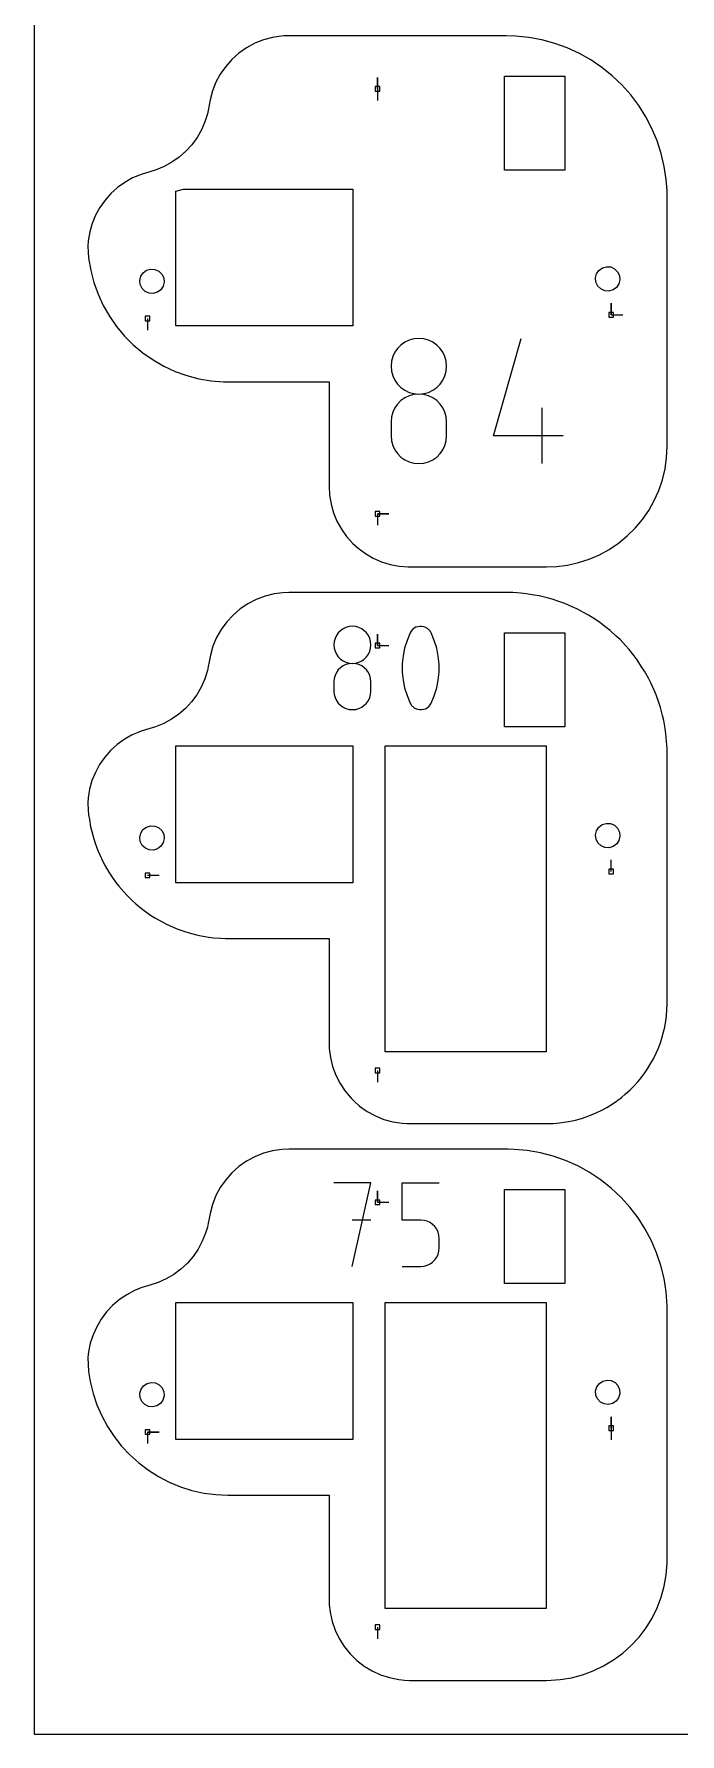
# Model space of a CAD drawing. Extents: x 0 to 400, y 0 to 400.
# Drawn here: x 0 to 80.2, y 0 to 211.2 of the extents above; entities that cross this region are included whole.
import ezdxf

# ---------------------------------------------------------------- set-up
doc = ezdxf.new("R2010")
doc.units = 0

msp = doc.modelspace()

# ---------------------------------------------------------------- linework, layer by layer
at = {"layer": 'annotation', "color": 1}
for p, q in [((42.661466, 204.417514), (42.661466, 205.846264)), ((42.661466, 204.417514), (42.661466, 205.846264)), ((42.661466, 205.846264), (42.661466, 204.417514)), ((42.661466, 204.417514), (42.661466, 202.988765)), ((71.694764, 176.350637), (71.694764, 177.779387)), ((71.694764, 176.350637), (71.694764, 177.779387)), ((71.694764, 177.779387), (71.694764, 176.350637)), ((14.104418, 175.874387), (14.104418, 174.445638)), ((71.694764, 176.350637), (73.123514, 176.350637)), ((47.1805, 173.34406), (46.596632, 173.183405)), ((47.800552, 173.399807), (47.1805, 173.34406)), ((48.420605, 173.34406), (47.800552, 173.399807)), ((47.800552, 173.399807), (47.800552, 173.399807)), ((49.004473, 173.183405), (48.420605, 173.34406)), ((57.085432, 161.32505), (60.53383, 173.418823)), ((44.56362, 171.152354), (44.403, 170.569753)), ((44.819324, 171.689333), (44.56362, 171.152354)), ((45.160293, 172.170808), (44.819324, 171.689333)), ((45.576711, 172.586899), (45.160293, 172.170808)), ((46.058763, 172.927725), (45.576711, 172.586899)), ((46.596632, 173.183405), (46.058763, 172.927725)), ((49.542341, 172.927725), (49.004473, 173.183405)), ((50.024393, 172.586899), (49.542341, 172.927725)), ((50.440812, 172.170808), (50.024393, 172.586899)), ((50.781781, 171.689333), (50.440812, 172.170808)), ((51.037484, 171.152354), (50.781781, 171.689333)), ((51.198105, 170.569753), (51.037484, 171.152354)), ((44.403, 170.569753), (44.347278, 169.951409)), ((44.347278, 169.951409), (44.347278, 169.951409)), ((44.347278, 169.951409), (44.403032, 169.330162)), ((44.403032, 169.330162), (44.563733, 168.745299)), ((51.037372, 168.745299), (51.198073, 169.330162)), ((51.198073, 169.330162), (51.253826, 169.951409)), ((51.253826, 169.951409), (51.198105, 170.569753)), ((51.253826, 169.951409), (51.253826, 169.951409)), ((44.563733, 168.745299), (44.81954, 168.206622)), ((44.81954, 168.206622), (45.160614, 167.723929)), ((45.160614, 167.723929), (45.577113, 167.307022)), ((45.577113, 167.307022), (46.059197, 166.965701)), ((46.059197, 166.965701), (46.597025, 166.709767)), ((49.00408, 166.709767), (49.541908, 166.965701)), ((49.541908, 166.965701), (50.023992, 167.307022)), ((50.023992, 167.307022), (50.440491, 167.723929)), ((50.440491, 167.723929), (50.781564, 168.206622)), ((50.781564, 168.206622), (51.037372, 168.745299)), ((44.819324, 164.780184), (44.56362, 164.241676)), ((45.160293, 165.262755), (44.819324, 164.780184)), ((45.576711, 165.67958), (45.160293, 165.262755)), ((46.058763, 166.020852), (45.576711, 165.67958)), ((46.596632, 166.276761), (46.058763, 166.020852)), ((47.1805, 166.437499), (46.596632, 166.276761)), ((46.597025, 166.709767), (47.180757, 166.549019)), ((47.800552, 166.493258), (47.1805, 166.437499)), ((47.180757, 166.549019), (47.800552, 166.493258)), ((47.800552, 166.493258), (48.420348, 166.549019)), ((48.420605, 166.437531), (47.800552, 166.493258)), ((47.800552, 166.493258), (47.800552, 166.493258)), ((47.800552, 166.493258), (47.800552, 166.493258)), ((48.420348, 166.549019), (49.00408, 166.709767)), ((49.004473, 166.276873), (48.420605, 166.437531)), ((49.542341, 166.021069), (49.004473, 166.276873)), ((50.024393, 165.679901), (49.542341, 166.021069)), ((50.440812, 165.263156), (50.024393, 165.679901)), ((50.781781, 164.780618), (50.440812, 165.263156)), ((51.037484, 164.24207), (50.781781, 164.780618)), ((63.131831, 157.867875), (63.131831, 164.774423)), ((44.403, 163.65704), (44.347278, 163.036083)), ((44.347278, 163.036083), (44.347278, 161.315785)), ((44.56362, 164.241676), (44.403, 163.65704)), ((51.198105, 163.657297), (51.037484, 164.24207)), ((51.253826, 163.036083), (51.198105, 163.657297)), ((51.253826, 161.315785), (51.253826, 163.036083)), ((51.253826, 163.036083), (51.253826, 163.036083)), ((44.347278, 161.315785), (44.347278, 161.315785)), ((44.347278, 161.315785), (44.403032, 160.694873)), ((44.403032, 160.694873), (44.563733, 160.110907)), ((51.037372, 160.110907), (51.198073, 160.694873)), ((51.198073, 160.694873), (51.253826, 161.315785)), ((65.72008, 161.32505), (57.085432, 161.32505)), ((44.563733, 160.110907), (44.81954, 159.573527)), ((44.81954, 159.573527), (45.160614, 159.092373)), ((45.160614, 159.092373), (45.577113, 158.677084)), ((45.577113, 158.677084), (46.059197, 158.337302)), ((49.541908, 158.337302), (50.023992, 158.677084)), ((50.023992, 158.677084), (50.440491, 159.092373)), ((50.440491, 159.092373), (50.781564, 159.573527)), ((50.781564, 159.573527), (51.037372, 160.110907)), ((46.059197, 158.337302), (46.597025, 158.082665)), ((46.597025, 158.082665), (47.180757, 157.922813)), ((47.180757, 157.922813), (47.800552, 157.867387)), ((47.800552, 157.867387), (48.420348, 157.922813)), ((47.800552, 157.867387), (47.800552, 157.867387)), ((48.420348, 157.922813), (49.00408, 158.082665)), ((49.00408, 158.082665), (49.541908, 158.337302)), ((42.661466, 151.61751), (44.090216, 151.61751)), ((42.661466, 151.61751), (44.090216, 151.61751)), ((44.090216, 151.61751), (42.661466, 151.61751)), ((42.661466, 151.61751), (42.661466, 150.188761)), ((38.38802, 137.322161), (38.066652, 137.094943)), ((38.746599, 137.492614), (38.38802, 137.322161)), ((39.135844, 137.599717), (38.746599, 137.492614)), ((39.549212, 137.636882), (39.135844, 137.599717)), ((39.962581, 137.599717), (39.549212, 137.636882)), ((39.549212, 137.636882), (39.549212, 137.636882)), ((40.351826, 137.492614), (39.962581, 137.599717)), ((40.710405, 137.322161), (40.351826, 137.492614)), ((41.031773, 137.094943), (40.710405, 137.322161)), ((47.228278, 137.39576), (47.034057, 137.24084)), ((47.444411, 137.514111), (47.228278, 137.39576)), ((47.676935, 137.594057), (47.444411, 137.514111)), ((47.920327, 137.633763), (47.676935, 137.594057)), ((48.169064, 137.631395), (47.920327, 137.633763)), ((48.417625, 137.585115), (48.169064, 137.631395)), ((48.660487, 137.49309), (48.417625, 137.585115)), ((48.753458, 137.444234), (48.660487, 137.49309)), ((48.660487, 137.49309), (48.660487, 137.49309)), ((48.842673, 137.388117), (48.753458, 137.444234)), ((48.927699, 137.325183), (48.842673, 137.388117)), ((49.008101, 137.255875), (48.927699, 137.325183)), ((37.284177, 135.750179), (37.24703, 135.33795)), ((37.24703, 135.33795), (37.24703, 135.33795)), ((37.24703, 135.33795), (37.284199, 134.923785)), ((37.391258, 136.13858), (37.284177, 135.750179)), ((37.561727, 136.496566), (37.391258, 136.13858)), ((37.789039, 136.817549), (37.561727, 136.496566)), ((38.066652, 137.094943), (37.789039, 136.817549)), ((41.309385, 136.817549), (41.031773, 137.094943)), ((41.536698, 136.496566), (41.309385, 136.817549)), ((41.707167, 136.13858), (41.536698, 136.496566)), ((41.814247, 135.750179), (41.707167, 136.13858)), ((41.814226, 134.923785), (41.851395, 135.33795)), ((41.851395, 135.33795), (41.814247, 135.750179)), ((41.851395, 135.33795), (41.851395, 135.33795)), ((42.661466, 135.242509), (42.661466, 136.671259)), ((42.661466, 135.242509), (42.661466, 136.671259)), ((42.661466, 136.671259), (42.661466, 135.242509)), ((42.661466, 135.242509), (44.090216, 135.242509)), ((46.33603, 135.894083), (46.037973, 134.932426)), ((46.733441, 136.828636), (46.33603, 135.894083)), ((46.86727, 137.051187), (46.733441, 136.828636)), ((46.733441, 136.828636), (46.733441, 136.828636)), ((47.034057, 137.24084), (46.86727, 137.051187)), ((49.083446, 137.180639), (49.008101, 137.255875)), ((49.153301, 137.099917), (49.083446, 137.180639)), ((49.217232, 137.014156), (49.153301, 137.099917)), ((49.274807, 136.923797), (49.217232, 137.014156)), ((49.325591, 136.829286), (49.274807, 136.923797)), ((49.724928, 135.892807), (49.325591, 136.829286)), ((49.325591, 136.829286), (49.325591, 136.829286)), ((50.02443, 134.929705), (49.724928, 135.892807)), ((37.284199, 134.923785), (37.391333, 134.533877)), ((37.391333, 134.533877), (37.561871, 134.174758)), ((37.561871, 134.174758), (37.789253, 133.852963)), ((37.789253, 133.852963), (38.066919, 133.575025)), ((38.066919, 133.575025), (38.388309, 133.347478)), ((38.388309, 133.347478), (38.746861, 133.176855)), ((38.746861, 133.176855), (39.136015, 133.06969)), ((39.962409, 133.06969), (40.351564, 133.176855)), ((40.351564, 133.176855), (40.710116, 133.347478)), ((40.710116, 133.347478), (41.031505, 133.575025)), ((41.031505, 133.575025), (41.309171, 133.852963)), ((41.309171, 133.852963), (41.536554, 134.174758)), ((41.536554, 134.174758), (41.707092, 134.533877)), ((41.707092, 134.533877), (41.814226, 134.923785)), ((45.839267, 133.951335), (45.739915, 132.958477)), ((46.037973, 134.932426), (45.839267, 133.951335)), ((50.224099, 133.947651), (50.02443, 134.929705)), ((50.323933, 132.954311), (50.224099, 133.947651)), ((37.284177, 131.141704), (37.24703, 130.727733)), ((37.391258, 131.531461), (37.284177, 131.141704)), ((37.561727, 131.890467), (37.391258, 131.531461)), ((37.789039, 132.212181), (37.561727, 131.890467)), ((38.066652, 132.490064), (37.789039, 132.212181)), ((38.38802, 132.717578), (38.066652, 132.490064)), ((38.746599, 132.888185), (38.38802, 132.717578)), ((39.135844, 132.995343), (38.746599, 132.888185)), ((39.549212, 133.032516), (39.135844, 132.995343)), ((39.136015, 133.06969), (39.549212, 133.032516)), ((39.549212, 133.032516), (39.962409, 133.06969)), ((39.962581, 132.995365), (39.549212, 133.032516)), ((39.549212, 133.032516), (39.549212, 133.032516)), ((39.549212, 133.032516), (39.549212, 133.032516)), ((40.351826, 132.888259), (39.962581, 132.995365)), ((40.710405, 132.717723), (40.351826, 132.888259)), ((41.031773, 132.490278), (40.710405, 132.717723)), ((41.309385, 132.212448), (41.031773, 132.490278)), ((41.536698, 131.890756), (41.309385, 132.212448)), ((41.707167, 131.531724), (41.536698, 131.890756)), ((41.814247, 131.141875), (41.707167, 131.531724)), ((41.851395, 130.727733), (41.814247, 131.141875)), ((45.739915, 132.958477), (45.739915, 131.96152)), ((45.739915, 131.96152), (45.839267, 130.968132)), ((50.224099, 130.964448), (50.323933, 131.957354)), ((50.323933, 131.957354), (50.323933, 132.954311)), ((37.24703, 130.727733), (37.24703, 129.580867)), ((37.24703, 129.580867), (37.24703, 129.580867)), ((37.24703, 129.580867), (37.284199, 129.166926)), ((37.284199, 129.166926), (37.391333, 128.777615)), ((41.707092, 128.777615), (41.814226, 129.166926)), ((41.814226, 129.166926), (41.851395, 129.580867)), ((41.851395, 129.580867), (41.851395, 130.727733)), ((41.851395, 130.727733), (41.851395, 130.727733)), ((45.839267, 130.968132), (46.037973, 129.985981)), ((46.037973, 129.985981), (46.33603, 129.022736)), ((46.33603, 129.022736), (46.733441, 128.086063)), ((49.325591, 128.086713), (49.724928, 129.021459)), ((49.724928, 129.021459), (50.02443, 129.98326)), ((50.02443, 129.98326), (50.224099, 130.964448)), ((37.391333, 128.777615), (37.561871, 128.419362)), ((37.561871, 128.419362), (37.789253, 128.098592)), ((37.789253, 128.098592), (38.066919, 127.821733)), ((38.066919, 127.821733), (38.388309, 127.595212)), ((38.388309, 127.595212), (38.746861, 127.425454)), ((38.746861, 127.425454), (39.136015, 127.318886)), ((39.136015, 127.318886), (39.549212, 127.281935)), ((39.549212, 127.281935), (39.962409, 127.318886)), ((39.549212, 127.281935), (39.549212, 127.281935)), ((39.962409, 127.318886), (40.351564, 127.425454)), ((40.351564, 127.425454), (40.710116, 127.595212)), ((40.710116, 127.595212), (41.031505, 127.821733)), ((41.031505, 127.821733), (41.309171, 128.098592)), ((41.309171, 128.098592), (41.536554, 128.419362)), ((41.536554, 128.419362), (41.707092, 128.777615)), ((46.733441, 128.086063), (46.733441, 128.086063)), ((46.733441, 128.086063), (46.78404, 127.991741)), ((46.78404, 127.991741), (46.841189, 127.901833)), ((46.841189, 127.901833), (46.904647, 127.816612)), ((46.904647, 127.816612), (46.974173, 127.736352)), ((46.974173, 127.736352), (47.049526, 127.661325)), ((47.049526, 127.661325), (47.130466, 127.591804)), ((47.130466, 127.591804), (47.216752, 127.528063)), ((47.216752, 127.528063), (47.308142, 127.470373)), ((47.308142, 127.470373), (47.404396, 127.419009)), ((47.404396, 127.419009), (47.404396, 127.419009)), ((47.404396, 127.419009), (47.645345, 127.328936)), ((47.645345, 127.328936), (47.892459, 127.284186)), ((47.892459, 127.284186), (48.14015, 127.282935)), ((48.14015, 127.282935), (48.382832, 127.323357)), ((48.382832, 127.323357), (48.61492, 127.403629)), ((48.61492, 127.403629), (48.830826, 127.521925)), ((48.830826, 127.521925), (49.024964, 127.676421)), ((49.024964, 127.676421), (49.191748, 127.865292)), ((49.191748, 127.865292), (49.325591, 128.086713)), ((49.325591, 128.086713), (49.325591, 128.086713)), ((71.694764, 107.175632), (71.694764, 108.604382)), ((14.104418, 106.699382), (15.533168, 106.699382)), ((42.661466, 82.442505), (42.661466, 81.013756)), ((41.843822, 68.474555), (37.233605, 68.474555)), ((39.539039, 58.107256), (41.843822, 68.474555)), ((45.731884, 63.857836), (45.731884, 68.474555)), ((45.731884, 68.474555), (50.33625, 68.474555)), ((42.661466, 66.067504), (42.661466, 67.496254)), ((42.661466, 66.067504), (42.661466, 67.496254)), ((42.661466, 67.496254), (42.661466, 66.067504)), ((42.661466, 66.067504), (44.090216, 66.067504)), ((41.843822, 63.857836), (39.539039, 63.857836)), ((48.034067, 63.857836), (45.731884, 63.857836)), ((48.447435, 63.820886), (48.034067, 63.857836)), ((48.836681, 63.714318), (48.447435, 63.820886)), ((49.19526, 63.54456), (48.836681, 63.714318)), ((49.516628, 63.318038), (49.19526, 63.54456)), ((49.79424, 63.041179), (49.516628, 63.318038)), ((50.021553, 62.72041), (49.79424, 63.041179)), ((50.192021, 62.362157), (50.021553, 62.72041)), ((50.299102, 61.972846), (50.192021, 62.362157)), ((50.33625, 61.558904), (50.299102, 61.972846)), ((50.33625, 60.412039), (50.33625, 61.558904)), ((50.33625, 61.558904), (50.33625, 61.558904)), ((49.794026, 58.927324), (50.021408, 59.249016)), ((50.021408, 59.249016), (50.191947, 59.608048)), ((50.191947, 59.608048), (50.29908, 59.997897)), ((50.29908, 59.997897), (50.33625, 60.412039)), ((45.731884, 58.107256), (48.034067, 58.107256)), ((48.034067, 58.107256), (48.447264, 58.144407)), ((48.034067, 58.107256), (48.034067, 58.107256)), ((48.447264, 58.144407), (48.836419, 58.251512)), ((48.836419, 58.251512), (49.194971, 58.422049)), ((49.194971, 58.422049), (49.51636, 58.649494)), ((49.51636, 58.649494), (49.794026, 58.927324)), ((71.694764, 38.000627), (71.694764, 39.429377)), ((71.694764, 38.000627), (71.694764, 39.429377)), ((71.694764, 39.429377), (71.694764, 38.000627)), ((14.104418, 37.524377), (15.533168, 37.524377)), ((14.104418, 37.524377), (15.533168, 37.524377)), ((15.533168, 37.524377), (14.104418, 37.524377)), ((14.104418, 37.524377), (14.104418, 36.095628)), ((71.694764, 38.000627), (71.694764, 36.571878)), ((42.661466, 13.2675), (42.661466, 11.838751))]:
    msp.add_line(p, q, dxfattribs=at)
at = {"layer": 'boundary', "color": 5}
for p, q in [((26.405666, 209.528683), (25.453078, 208.861672)), ((27.42925, 210.080593), (26.405666, 209.528683)), ((28.509986, 210.509942), (27.42925, 210.080593)), ((29.633258, 210.81092), (28.509986, 210.509942)), ((30.415352, 210.92548), (29.633258, 210.81092)), ((31.044163, 210.990825), (30.415352, 210.92548)), ((31.655431, 211.017515), (31.044163, 210.990825)), ((48.576098, 211.017515), (31.655431, 211.017515)), ((58.65543, 211.017515), (48.576098, 211.017515)), ((59.825129, 210.971993), (58.65543, 211.017515)), ((61.468963, 210.807245), (59.825129, 210.971993)), ((63.093573, 210.507315), (61.468963, 210.807245)), ((64.687872, 210.074249), (63.093573, 210.507315)), ((66.24096, 209.511005), (64.687872, 210.074249)), ((67.74223, 208.821431), (66.24096, 209.511005)), ((23.811275, 207.219869), (23.144265, 206.267281)), ((24.584366, 208.088585), (23.811275, 207.219869)), ((25.453078, 208.861672), (24.584366, 208.088585)), ((69.181431, 208.010239), (67.74223, 208.821431)), ((70.548728, 207.08297), (69.181431, 208.010239)), ((71.834778, 206.04596), (70.548728, 207.08297)), ((22.592355, 205.2437), (22.163005, 204.162961)), ((23.144265, 206.267281), (22.592355, 205.2437)), ((73.030804, 204.906286), (71.834778, 206.04596)), ((74.128596, 203.671791), (73.030804, 204.906286)), ((21.862024, 203.039692), (21.752023, 202.404055)), ((22.163005, 204.162961), (21.862024, 203.039692)), ((75.120668, 202.350882), (74.128596, 203.671791)), ((21.539636, 201.32399), (21.230451, 200.339488)), ((21.624036, 201.749673), (21.539636, 201.32399)), ((21.752023, 202.404055), (21.624036, 201.749673)), ((76.000412, 200.95235), (75.120668, 202.350882)), ((76.761582, 199.486079), (76.000412, 200.95235)), ((20.794309, 199.329258), (20.249776, 198.373084)), ((21.230451, 200.339488), (20.794309, 199.329258)), ((77.399069, 197.96196), (76.761582, 199.486079)), ((18.863175, 196.668448), (18.037898, 195.940639)), ((19.603457, 197.48255), (18.863175, 196.668448)), ((20.249776, 198.373084), (19.603457, 197.48255)), ((77.908517, 196.390403), (77.399069, 197.96196)), ((15.15653, 194.357317), (14.252027, 194.083707)), ((16.17328, 194.778032), (15.15653, 194.357317)), ((17.137628, 195.307946), (16.17328, 194.778032)), ((18.037898, 195.940639), (17.137628, 195.307946)), ((78.28645, 194.782144), (77.908517, 196.390403)), ((78.530279, 193.148169), (78.28645, 194.782144)), ((11.279342, 192.80451), (10.381417, 192.159173)), ((12.243049, 193.346724), (11.279342, 192.80451)), ((13.442443, 193.835), (12.243049, 193.346724)), ((14.252027, 194.083707), (13.442443, 193.835)), ((78.639528, 191.786619), (78.530279, 193.148169)), ((8.825923, 190.591886), (8.187384, 189.689113)), ((9.560262, 191.418611), (8.825923, 190.591886)), ((10.381417, 192.159173), (9.560262, 191.418611)), ((78.655433, 191.017515), (78.639528, 191.786619)), ((78.655433, 185.783141), (78.655433, 191.017515)), ((7.652466, 188.721337), (7.227706, 187.700402)), ((8.187384, 189.689113), (7.652466, 188.721337)), ((6.918304, 186.638799), (6.728044, 185.549518)), ((7.227706, 187.700402), (6.918304, 186.638799)), ((6.728044, 185.549518), (6.6675, 184.867854)), ((6.6675, 184.867854), (6.725384, 184.143419)), ((6.725384, 184.143419), (6.783268, 183.418984)), ((78.654817, 159.965794), (78.655433, 184.285979)), ((78.655433, 184.285979), (78.655433, 185.783141)), ((6.783268, 183.418984), (7.040295, 181.867563)), ((7.040295, 181.867563), (7.429442, 180.370581)), ((7.429442, 180.370581), (7.949248, 178.91381)), ((7.949248, 178.91381), (8.595659, 177.508629)), ((8.595659, 177.508629), (9.363619, 176.166018)), ((9.363619, 176.166018), (10.24714, 174.896465)), ((10.24714, 174.896465), (11.239311, 173.709889)), ((11.239311, 173.709889), (12.332378, 172.615561)), ((12.332378, 172.615561), (13.517802, 171.622027)), ((13.517802, 171.622027), (14.786327, 170.73705)), ((14.786327, 170.73705), (16.128035, 169.967547)), ((16.128035, 169.967547), (17.532447, 169.319525)), ((17.532447, 169.319525), (18.98859, 168.798048)), ((18.98859, 168.798048), (20.48509, 168.407189)), ((20.48509, 168.407189), (22.010249, 168.150002)), ((22.010249, 168.150002), (23.552158, 168.028491)), ((23.552158, 168.028491), (24.155431, 168.017513)), ((24.155431, 168.017513), (35.18597, 168.017513)), ((35.18597, 168.017513), (36.655432, 168.017513)), ((36.655432, 168.017513), (36.655431, 167.429729)), ((36.655431, 167.429729), (36.655432, 155.957969)), ((78.387366, 157.198643), (78.585342, 158.576003)), ((78.585342, 158.576003), (78.654817, 159.965794)), ((78.062583, 155.845578), (78.387366, 157.198643)), ((36.655432, 155.957969), (36.655432, 155.017513)), ((36.655432, 155.017513), (36.713511, 153.945834)), ((77.044881, 153.258607), (77.6138, 154.528457)), ((77.6138, 154.528457), (78.062583, 155.845578)), ((36.713511, 153.945834), (36.897621, 152.831558)), ((36.897621, 152.831558), (37.206237, 151.745143)), ((76.360725, 152.046977), (77.044881, 153.258607)), ((37.206237, 151.745143), (37.635421, 150.700457)), ((37.635421, 150.700457), (38.179696, 149.710833)), ((74.671232, 149.839463), (75.56723, 150.90398)), ((75.56723, 150.90398), (76.360725, 152.046977)), ((38.179696, 149.710833), (38.83212, 148.788906)), ((38.83212, 148.788906), (39.584363, 147.946447)), ((39.584363, 147.946447), (40.258874, 147.343668)), ((71.449367, 147.204572), (72.603398, 147.981772)), ((72.603398, 147.981772), (73.680443, 148.862592)), ((73.680443, 148.862592), (74.671232, 149.839463)), ((40.258874, 147.343668), (41.164583, 146.670735)), ((41.164583, 146.670735), (42.140479, 146.104205)), ((42.140479, 146.104205), (43.174116, 145.651327)), ((67.627593, 145.55683), (68.950708, 145.986867)), ((68.950708, 145.986867), (70.228304, 146.537694)), ((70.228304, 146.537694), (71.449367, 147.204572)), ((43.174116, 145.651327), (44.252308, 145.317891)), ((44.252308, 145.317891), (45.361296, 145.108173)), ((45.361296, 145.108173), (46.486929, 145.024867)), ((46.486929, 145.024867), (62.833758, 145.01751)), ((62.833758, 145.01751), (63.65543, 145.01751)), ((63.65543, 145.01751), (64.890647, 145.072844)), ((64.890647, 145.072844), (66.270345, 145.25128)), ((66.270345, 145.25128), (67.627593, 145.55683)), ((29.823226, 141.663741), (28.69544, 141.384629)), ((30.896645, 141.809379), (29.823226, 141.663741)), ((31.655431, 141.84251), (30.896645, 141.809379)), ((51.640973, 141.84251), (31.655431, 141.84251)), ((58.65543, 141.84251), (51.640973, 141.84251)), ((59.48193, 141.825426), (58.65543, 141.84251)), ((60.484071, 141.742386), (59.48193, 141.825426)), ((61.129285, 141.688922), (60.484071, 141.742386)), ((62.121142, 141.523411), (61.129285, 141.688922)), ((25.610352, 139.796791), (24.727791, 139.041217)), ((26.574661, 140.444799), (25.610352, 139.796791)), ((27.607681, 140.976474), (26.574661, 140.444799)), ((28.69544, 141.384629), (27.607681, 140.976474)), ((62.759735, 141.416849), (62.121142, 141.523411)), ((63.734542, 141.169995), (62.759735, 141.416849)), ((64.362157, 141.011062), (63.734542, 141.169995)), ((65.313246, 140.684553), (64.362157, 141.011062)), ((65.925591, 140.474334), (65.313246, 140.684553)), ((66.846468, 140.070398), (65.925591, 140.474334)), ((67.439361, 139.81033), (66.846468, 140.070398)), ((68.323738, 139.33173), (67.439361, 139.81033)), ((23.938913, 138.18829), (23.254389, 137.249549)), ((24.727791, 139.041217), (23.938913, 138.18829)), ((68.893132, 139.02359), (68.323738, 139.33173)), ((69.734966, 138.473592), (68.893132, 139.02359)), ((70.276968, 138.119484), (69.734966, 138.473592)), ((71.070506, 137.501849), (70.276968, 138.119484)), ((71.581413, 137.104194), (71.070506, 137.501849)), ((22.683476, 136.237689), (22.233891, 135.166387)), ((23.254389, 137.249549), (22.683476, 136.237689)), ((72.321239, 136.423136), (71.581413, 137.104194)), ((72.797564, 135.984646), (72.321239, 136.423136)), ((73.478623, 135.244821), (72.797564, 135.984646)), ((73.917112, 134.768496), (73.478623, 135.244821)), ((21.752023, 133.22905), (21.638415, 132.648187)), ((21.911717, 134.05014), (21.752023, 133.22905)), ((22.233891, 135.166387), (21.911717, 134.05014)), ((74.534644, 133.975104), (73.917112, 134.768496)), ((74.932255, 133.464259), (74.534644, 133.975104)), ((75.482356, 132.622279), (74.932255, 133.464259)), ((21.209826, 131.09881), (20.766591, 130.091245)), ((21.539636, 132.148985), (21.209826, 131.09881)), ((21.638415, 132.648187), (21.539636, 132.148985)), ((75.836508, 132.080214), (75.482356, 132.622279)), ((76.315108, 131.195837), (75.836508, 132.080214)), ((76.623248, 130.626443), (76.315108, 131.195837)), ((20.215301, 129.138499), (19.562643, 128.252115)), ((20.766591, 130.091245), (20.215301, 129.138499)), ((77.027183, 129.705565), (76.623248, 130.626443)), ((77.287251, 129.112671), (77.027183, 129.705565)), ((77.61376, 128.161581), (77.287251, 129.112671)), ((18.816516, 127.442835), (17.985959, 126.72046)), ((19.562643, 128.252115), (18.816516, 127.442835)), ((77.823978, 127.549236), (77.61376, 128.161581)), ((78.070834, 126.574431), (77.823978, 127.549236)), ((14.252027, 124.908702), (13.295802, 124.614947)), ((15.092746, 125.156431), (14.252027, 124.908702)), ((16.112726, 125.570293), (15.092746, 125.156431)), ((17.081039, 126.09375), (16.112726, 125.570293)), ((17.985959, 126.72046), (17.081039, 126.09375)), ((78.229768, 125.946817), (78.070834, 126.574431)), ((78.39528, 124.954958), (78.229768, 125.946817)), ((78.501842, 124.316363), (78.39528, 124.954958)), ((10.325525, 122.943411), (9.509214, 122.196925)), ((11.21929, 123.59517), (10.325525, 122.943411)), ((12.179573, 124.144226), (11.21929, 123.59517)), ((12.806122, 124.415597), (12.179573, 124.144226)), ((13.295802, 124.614947), (12.806122, 124.415597)), ((78.584879, 123.314223), (78.501842, 124.316363)), ((78.641807, 122.501414), (78.584879, 123.314223)), ((8.14783, 120.457358), (7.619422, 119.485561)), ((8.780343, 121.364848), (8.14783, 120.457358)), ((9.509214, 122.196925), (8.780343, 121.364848)), ((78.655433, 121.84251), (78.641807, 122.501414)), ((78.655433, 117.358136), (78.655433, 121.84251)), ((7.201576, 118.461348), (6.899408, 117.39725)), ((7.619422, 119.485561), (7.201576, 118.461348)), ((6.716613, 116.30629), (6.6675, 115.692849)), ((6.899408, 117.39725), (6.716613, 116.30629)), ((78.655433, 111.633702), (78.655433, 117.358136)), ((6.6675, 115.692849), (6.739723, 114.788962)), ((6.739723, 114.788962), (6.786225, 114.206974)), ((6.786225, 114.206974), (6.882084, 113.631055)), ((6.882084, 113.631055), (7.036785, 112.709121)), ((7.036785, 112.709121), (7.181308, 112.143449)), ((7.181308, 112.143449), (7.418348, 111.231985)), ((7.418348, 111.231985), (7.610487, 110.680664)), ((7.610487, 110.680664), (7.92715, 109.793717)), ((78.653078, 90.644759), (78.655433, 111.633702)), ((7.92715, 109.793717), (8.165512, 109.260747)), ((8.165512, 109.260747), (8.559325, 108.405256)), ((8.559325, 108.405256), (8.842179, 107.894505)), ((8.842179, 107.894505), (9.310056, 107.077168)), ((9.310056, 107.077168), (9.635345, 106.59234)), ((9.635345, 106.59234), (10.173632, 105.819553)), ((10.173632, 105.819553), (10.539002, 105.364165)), ((10.539002, 105.364165), (11.143481, 104.641975)), ((11.143481, 104.641975), (11.546277, 104.219333)), ((11.546277, 104.219333), (12.212217, 103.553394)), ((12.212217, 103.553394), (12.649522, 103.166564)), ((12.649522, 103.166564), (13.371711, 102.562086)), ((13.371711, 102.562086), (13.840347, 102.213873)), ((13.840347, 102.213873), (14.613136, 101.675587)), ((14.613136, 101.675587), (15.109705, 101.368519)), ((15.109705, 101.368519), (15.927041, 100.900639)), ((15.927041, 100.900639), (16.447942, 100.636944)), ((16.447942, 100.636944), (17.303432, 100.243131)), ((17.303432, 100.243131), (17.844883, 100.024721)), ((17.844883, 100.024721), (18.731829, 99.708058)), ((18.731829, 99.708058), (19.289903, 99.536518)), ((19.289903, 99.536518), (20.201367, 99.299483)), ((20.201367, 99.299483), (20.772015, 99.176057)), ((20.772015, 99.176057), (21.700861, 99.020505)), ((21.700861, 99.020505), (22.279941, 98.94609)), ((22.279941, 98.94609), (23.2189, 98.873237)), ((23.2189, 98.873237), (23.802213, 98.848371)), ((23.802213, 98.848371), (31.036909, 98.842508)), ((31.036909, 98.842508), (36.655432, 98.842508)), ((36.655432, 98.842508), (36.655431, 96.5951)), ((36.655431, 96.5951), (36.655432, 89.438363)), ((36.655432, 89.438363), (36.655432, 85.842508)), ((78.482748, 88.626646), (78.568122, 89.238687)), ((78.568122, 89.238687), (78.624536, 90.027453)), ((78.624536, 90.027453), (78.653078, 90.644759)), ((78.00546, 86.481429), (78.210131, 87.245264)), ((78.210131, 87.245264), (78.351615, 87.846816)), ((78.351615, 87.846816), (78.482748, 88.626646)), ((36.655432, 85.842508), (36.683561, 85.198234)), ((36.683561, 85.198234), (36.824547, 84.055698)), ((76.93759, 83.877969), (77.283118, 84.589267)), ((77.283118, 84.589267), (77.532727, 85.15458)), ((77.532727, 85.15458), (77.809075, 85.8955)), ((77.809075, 85.8955), (78.00546, 86.481429)), ((36.824547, 84.055698), (37.096023, 82.937041)), ((37.096023, 82.937041), (37.494364, 81.85713)), ((75.876072, 82.153047), (76.225308, 82.662869)), ((76.225308, 82.662869), (76.636884, 83.338102)), ((76.636884, 83.338102), (76.93759, 83.877969)), ((37.494364, 81.85713), (38.01426, 80.830293)), ((38.01426, 80.830293), (38.648785, 79.87017)), ((74.038502, 80.022469), (74.475469, 80.459436)), ((74.475469, 80.459436), (75.007392, 81.044574)), ((75.007392, 81.044574), (75.402177, 81.519998)), ((75.402177, 81.519998), (75.876072, 82.153047)), ((38.648785, 79.87017), (39.389495, 78.989498)), ((39.389495, 78.989498), (39.802421, 78.576573)), ((39.802421, 78.576573), (40.444589, 78.00509)), ((71.159836, 77.861053), (71.835066, 78.272627)), ((71.835066, 78.272627), (72.344889, 78.621864)), ((72.344889, 78.621864), (72.977942, 79.095759)), ((72.977942, 79.095759), (73.453363, 79.490543)), ((73.453363, 79.490543), (74.038502, 80.022469)), ((40.444589, 78.00509), (41.387266, 77.342795)), ((41.387266, 77.342795), (42.399869, 76.793355)), ((42.399869, 76.793355), (43.468951, 76.364055)), ((43.468951, 76.364055), (44.580308, 76.060608)), ((44.580308, 76.060608), (45.719178, 75.887033)), ((65.871293, 76.015191), (66.651124, 76.146323)), ((66.651124, 76.146323), (67.252675, 76.287807)), ((67.252675, 76.287807), (68.01651, 76.492477)), ((68.01651, 76.492477), (68.602439, 76.688861)), ((68.602439, 76.688861), (69.343359, 76.96521)), ((69.343359, 76.96521), (69.908672, 77.21482)), ((69.908672, 77.21482), (70.61997, 77.560349)), ((70.61997, 77.560349), (71.159836, 77.861053)), ((45.719178, 75.887033), (46.333296, 75.85657)), ((46.333296, 75.85657), (60.51375, 75.842505)), ((60.51375, 75.842505), (63.65543, 75.842505)), ((63.65543, 75.842505), (64.470487, 75.873401)), ((64.470487, 75.873401), (65.259251, 75.929815)), ((65.259251, 75.929815), (65.871293, 76.015191)), ((28.509986, 72.159932), (27.42925, 71.730583)), ((29.633258, 72.46091), (28.509986, 72.159932)), ((30.783872, 72.62945), (29.633258, 72.46091)), ((31.655431, 72.667505), (30.783872, 72.62945)), ((55.472067, 72.667505), (31.655431, 72.667505)), ((58.880775, 72.662847), (55.472067, 72.667505)), ((59.641906, 72.640697), (58.880775, 72.662847)), ((61.277345, 72.492736), (59.641906, 72.640697)), ((62.895145, 72.21107), (61.277345, 72.492736)), ((64.484405, 71.79759), (62.895145, 72.21107)), ((24.584366, 69.738575), (23.811275, 68.869859)), ((25.453078, 70.511662), (24.584366, 69.738575)), ((26.405666, 71.178673), (25.453078, 70.511662)), ((27.42925, 71.730583), (26.405666, 71.178673)), ((66.034392, 71.255084), (64.484405, 71.79759)), ((67.53465, 70.587208), (66.034392, 71.255084)), ((68.975061, 69.798468), (67.53465, 70.587208)), ((70.345905, 68.894178), (68.975061, 69.798468)), ((23.144265, 67.917271), (22.592355, 66.89369)), ((23.811275, 68.869859), (23.144265, 67.917271)), ((71.713163, 67.807905), (70.345905, 68.894178)), ((72.918849, 66.677892), (71.713163, 67.807905)), ((22.163005, 65.812951), (21.862024, 64.689682)), ((22.592355, 66.89369), (22.163005, 65.812951)), ((74.027077, 65.452211), (72.918849, 66.677892)), ((21.640085, 63.484799), (21.539636, 62.97398)), ((21.752023, 64.054045), (21.640085, 63.484799)), ((21.862024, 64.689682), (21.752023, 64.054045)), ((75.030196, 64.139344), (74.027077, 65.452211)), ((75.921738, 62.747717), (75.030196, 64.139344)), ((21.312286, 62.250055), (20.904287, 61.229253)), ((21.539636, 62.97398), (21.312286, 62.250055)), ((76.695182, 61.287446), (75.921738, 62.747717)), ((77.345396, 59.768294), (76.695182, 61.287446)), ((19.765399, 59.352476), (19.04831, 58.519243)), ((20.386566, 60.259477), (19.765399, 59.352476)), ((20.904287, 61.229253), (20.386566, 60.259477)), ((77.867938, 58.200635), (77.345396, 59.768294)), ((17.362163, 57.11344), (16.413545, 56.557906)), ((18.243982, 57.76987), (17.362163, 57.11344)), ((19.04831, 58.519243), (18.243982, 57.76987)), ((78.259243, 56.59518), (77.867938, 58.200635)), ((12.494911, 55.1058), (11.517614, 54.590736)), ((13.194624, 55.408859), (12.494911, 55.1058)), ((13.276748, 55.434088), (13.194624, 55.408859)), ((14.252027, 55.733697), (13.276748, 55.434088)), ((15.409615, 56.109997), (14.252027, 55.733697)), ((16.413545, 56.557906), (15.409615, 56.109997)), ((78.516629, 54.962895), (78.259243, 56.59518)), ((78.644656, 53.188659), (78.516629, 54.962895)), ((9.762811, 53.253825), (9.006776, 52.448338)), ((10.603184, 53.970883), (9.762811, 53.253825)), ((11.517614, 54.590736), (10.603184, 53.970883)), ((78.655433, 52.667505), (78.644656, 53.188659)), ((8.344328, 51.564276), (7.783579, 50.612457)), ((9.006776, 52.448338), (8.344328, 51.564276)), ((78.655433, 49.120631), (78.655433, 52.667505)), ((7.331385, 49.604527), (6.99328, 48.552821)), ((7.783579, 50.612457), (7.331385, 49.604527)), ((78.655433, 38.112106), (78.655433, 49.120631)), ((6.7734, 47.470205), (6.688216, 46.7766)), ((6.688216, 46.7766), (6.786225, 45.031969)), ((6.99328, 48.552821), (6.7734, 47.470205)), ((6.786225, 45.031969), (6.99429, 43.781925)), ((6.99429, 43.781925), (7.346088, 42.327017)), ((7.346088, 42.327017), (7.821522, 40.905838)), ((7.821522, 40.905838), (8.416897, 39.53053)), ((8.416897, 39.53053), (9.127846, 38.211196)), ((9.127846, 38.211196), (9.949147, 36.957528)), ((78.644528, 21.217507), (78.655433, 38.112106)), ((9.949147, 36.957528), (10.87479, 35.778735)), ((10.87479, 35.778735), (11.897971, 34.683482)), ((11.897971, 34.683482), (13.011196, 33.679815)), ((13.011196, 33.679815), (14.206281, 32.775109)), ((14.206281, 32.775109), (15.474461, 31.976011)), ((15.474461, 31.976011), (16.806426, 31.288401)), ((16.806426, 31.288401), (18.192393, 30.717327)), ((18.192393, 30.717327), (19.622188, 30.266991)), ((19.622188, 30.266991), (21.085317, 29.940703)), ((21.085317, 29.940703), (22.57103, 29.740867)), ((22.57103, 29.740867), (24.068421, 29.668947)), ((24.068421, 29.668947), (25.850584, 29.667504)), ((25.850584, 29.667504), (36.655431, 29.667503)), ((36.655431, 29.667503), (36.655431, 25.345566)), ((36.655431, 25.345566), (36.655432, 23.582607)), ((36.655432, 23.582607), (36.655431, 16.667503)), ((78.533881, 19.794738), (78.644528, 21.217507)), ((78.288496, 18.388931), (78.533881, 19.794738)), ((77.403581, 15.678853), (77.910584, 17.012814)), ((77.910584, 17.012814), (78.288496, 18.388931)), ((36.655431, 16.667503), (36.682479, 16.048009)), ((36.682479, 16.048009), (36.790973, 15.130398)), ((36.790973, 15.130398), (37.03612, 13.995597)), ((76.772068, 14.399123), (77.403581, 15.678853)), ((37.03612, 13.995597), (37.411352, 12.89693)), ((37.411352, 12.89693), (37.911594, 11.849252)), ((75.159483, 12.048133), (76.021769, 13.185217)), ((76.021769, 13.185217), (76.772068, 14.399123)), ((37.911594, 11.849252), (38.530081, 10.866732)), ((38.530081, 10.866732), (39.258449, 9.962662)), ((73.131116, 10.04481), (74.193018, 10.99816)), ((74.193018, 10.99816), (75.159483, 12.048133)), ((39.258449, 9.962662), (40.086849, 9.149261)), ((40.086849, 9.149261), (41.004078, 8.43753)), ((69.472794, 7.846002), (70.760271, 8.461566)), ((70.760271, 8.461566), (71.983401, 9.19672)), ((71.983401, 9.19672), (73.131116, 10.04481)), ((41.004078, 8.43753), (41.997732, 7.837098)), ((41.997732, 7.837098), (43.054374, 7.356078)), ((43.054374, 7.356078), (44.159714, 7.000979)), ((44.159714, 7.000979), (45.298804, 6.776607)), ((45.298804, 6.776607), (46.03594, 6.694549)), ((46.03594, 6.694549), (46.655431, 6.6675)), ((46.655431, 6.6675), (57.61374, 6.6675)), ((57.61374, 6.6675), (63.65543, 6.6675)), ((63.65543, 6.6675), (65.343181, 6.766932)), ((65.343181, 6.766932), (66.75193, 6.99483)), ((66.75193, 6.99483), (68.132637, 7.35561)), ((68.132637, 7.35561), (69.472794, 7.846002))]:
    msp.add_line(p, q, dxfattribs=at)
at = {"layer": 'frame', "color": 5}
for p, q in [((0, 400), (0, 0)), ((0, 0), (400, 0))]:
    msp.add_line(p, q, dxfattribs=at)
at = {"layer": 'hole', "color": 5}
for p, q in [((58.455429, 199.5222), (58.45543, 206.017517)), ((58.45543, 206.017517), (62.619095, 206.017517)), ((62.619095, 206.017517), (65.95543, 206.017517)), ((65.95543, 206.017517), (65.95543, 201.432969)), ((42.947216, 204.703264), (42.375716, 204.703264)), ((42.375716, 204.703264), (42.375716, 204.131764)), ((42.375716, 204.131764), (42.947216, 204.131764)), ((42.947216, 204.131764), (42.947216, 204.703264)), ((65.95543, 201.432969), (65.95543, 194.317517)), ((58.455429, 194.317517), (58.455429, 199.5222)), ((62.619095, 194.317517), (58.455429, 194.317517)), ((65.95543, 194.317517), (62.619095, 194.317517)), ((17.610279, 191.701842), (18.580351, 191.958442)), ((17.610279, 174.958441), (17.610279, 191.701842)), ((18.580351, 191.958442), (35.149799, 191.958442)), ((35.149799, 191.958442), (36.473428, 191.958442)), ((36.473428, 191.958442), (39.610281, 191.958442)), ((39.610281, 191.958442), (39.610281, 176.406133)), ((13.557288, 181.567838), (13.982744, 181.880084)), ((13.982744, 181.880084), (14.489337, 182.027983)), ((14.489337, 182.027983), (15.015966, 181.993699)), ((15.015966, 181.993699), (15.499107, 181.781366)), ((15.499107, 181.781366), (15.880488, 181.416592)), ((69.880832, 181.433784), (70.176622, 181.870764)), ((70.176622, 181.870764), (70.604028, 182.180224)), ((70.604028, 182.180224), (71.111503, 182.32484)), ((71.111503, 182.32484), (71.637834, 182.287167)), ((71.637834, 182.287167), (72.119538, 182.071751)), ((72.119538, 182.071751), (72.498517, 181.704574)), ((72.498517, 181.704574), (72.729058, 181.22992)), ((13.13907, 180.616233), (13.264279, 181.128907)), ((13.196751, 180.091654), (13.13907, 180.616233)), ((13.430376, 179.618438), (13.196751, 180.091654)), ((13.264279, 181.128907), (13.557288, 181.567838)), ((13.811759, 179.253665), (13.430376, 179.618438)), ((16.046586, 179.906123), (15.753578, 179.467192)), ((15.880488, 181.416592), (16.114115, 180.943377)), ((16.171796, 180.418796), (16.046586, 179.906123)), ((16.114115, 180.943377), (16.171796, 180.418796)), ((69.752333, 180.921991), (69.880832, 181.433784)), ((69.80663, 180.397114), (69.752333, 180.921991)), ((70.037172, 179.922462), (69.80663, 180.397114)), ((70.416147, 179.555285), (70.037172, 179.922462)), ((70.897851, 179.339867), (70.416147, 179.555285)), ((72.359065, 179.756271), (71.931657, 179.446811)), ((72.654857, 180.193251), (72.359065, 179.756271)), ((72.783355, 180.705044), (72.654857, 180.193251)), ((72.729058, 181.22992), (72.783355, 180.705044)), ((14.294898, 179.041331), (13.811759, 179.253665)), ((14.821527, 179.007046), (14.294898, 179.041331)), ((15.328122, 179.154946), (14.821527, 179.007046)), ((15.753578, 179.467192), (15.328122, 179.154946)), ((71.424183, 179.302195), (70.897851, 179.339867)), ((71.931657, 179.446811), (71.424183, 179.302195)), ((14.390168, 176.160137), (13.818668, 176.160137)), ((13.818668, 176.160137), (13.818668, 175.588637)), ((13.818668, 175.588637), (14.390168, 175.588637)), ((14.390168, 175.588637), (14.390168, 176.160137)), ((39.610281, 176.406133), (39.610281, 174.958441)), ((71.980514, 176.636387), (71.409014, 176.636387)), ((71.409014, 176.636387), (71.409014, 176.064887)), ((71.409014, 176.064887), (71.980514, 176.064887)), ((71.980514, 176.064887), (71.980514, 176.636387)), ((18.580351, 174.958441), (17.610279, 174.958441)), ((36.381393, 174.958441), (18.580351, 174.958441)), ((36.629197, 174.958441), (36.381393, 174.958441)), ((37.736255, 174.958441), (36.629197, 174.958441)), ((39.610281, 174.958441), (37.736255, 174.958441)), ((42.947216, 151.90326), (42.375716, 151.90326)), ((42.375716, 151.90326), (42.375716, 151.33176)), ((42.375716, 151.33176), (42.947216, 151.33176)), ((42.947216, 151.33176), (42.947216, 151.90326)), ((42.947216, 135.528259), (42.375716, 135.528259)), ((42.375716, 135.528259), (42.375716, 134.956759)), ((42.947216, 134.956759), (42.947216, 135.528259)), ((58.45543, 128.76458), (58.45543, 136.842512)), ((58.45543, 136.842512), (63.633592, 136.842512)), ((63.633592, 136.842512), (65.95543, 136.842512)), ((65.95543, 136.842512), (65.95543, 133.652012)), ((42.375716, 134.956759), (42.947216, 134.956759)), ((65.95543, 133.652012), (65.95543, 125.142512)), ((58.455429, 125.142512), (58.45543, 128.76458)), ((63.633592, 125.142512), (58.455429, 125.142512)), ((65.95543, 125.142512), (63.633592, 125.142512)), ((17.610279, 121.880966), (17.610279, 122.783437)), ((17.610279, 122.783437), (21.022054, 122.783437)), ((21.022054, 122.783437), (32.553143, 122.783437)), ((32.553143, 122.783437), (37.427267, 122.783437)), ((37.427267, 122.783437), (39.610281, 122.783437)), ((39.610281, 122.783437), (39.610281, 111.9602)), ((43.610279, 117.37676), (43.610279, 122.783437)), ((43.610279, 122.783437), (58.064971, 122.783437)), ((58.064971, 122.783437), (63.610281, 122.783437)), ((63.610281, 122.783437), (63.610281, 117.37676)), ((17.610279, 107.250713), (17.610279, 121.880966)), ((43.610279, 89.912844), (43.610279, 117.37676)), ((63.610281, 117.37676), (63.610281, 89.912844)), ((13.252363, 111.92835), (13.537352, 112.372897)), ((13.537352, 112.372897), (13.957192, 112.693164)), ((13.957192, 112.693164), (14.46125, 112.850521)), ((14.46125, 112.850521), (14.988732, 112.825991)), ((14.988732, 112.825991), (15.476012, 112.622532)), ((15.476012, 112.622532), (15.864317, 112.264682)), ((15.864317, 112.264682), (16.106817, 111.795605)), ((39.610281, 111.9602), (39.610281, 105.783436)), ((69.75003, 111.720666), (69.869666, 112.234834)), ((69.869666, 112.234834), (70.15794, 112.677078)), ((70.15794, 112.677078), (70.580084, 112.994054)), ((70.580084, 112.994054), (71.085183, 113.147532)), ((71.085183, 113.147532), (71.612314, 113.119)), ((71.612314, 113.119), (72.097896, 112.9119)), ((72.097896, 112.9119), (72.483363, 112.551211)), ((72.483363, 112.551211), (72.72222, 112.080435)), ((72.72222, 112.080435), (72.785657, 111.556358)), ((13.136613, 111.413142), (13.252363, 111.92835)), ((13.204048, 110.889415), (13.136613, 111.413142)), ((13.446548, 110.420338), (13.204048, 110.889415)), ((13.834854, 110.062488), (13.446548, 110.420338)), ((14.322131, 109.859029), (13.834854, 110.062488)), ((14.849614, 109.834499), (14.322131, 109.859029)), ((15.353674, 109.991856), (14.849614, 109.834499)), ((15.773514, 110.312123), (15.353674, 109.991856)), ((16.058502, 110.75667), (15.773514, 110.312123)), ((16.174252, 111.271878), (16.058502, 110.75667)), ((16.106817, 111.795605), (16.174252, 111.271878)), ((69.813468, 111.19659), (69.75003, 111.720666)), ((70.052326, 110.725815), (69.813468, 111.19659)), ((70.43779, 110.365126), (70.052326, 110.725815)), ((70.923371, 110.158024), (70.43779, 110.365126)), ((71.450502, 110.129493), (70.923371, 110.158024)), ((71.955602, 110.282972), (71.450502, 110.129493)), ((72.377748, 110.599948), (71.955602, 110.282972)), ((72.666023, 111.042191), (72.377748, 110.599948)), ((72.785657, 111.556358), (72.666023, 111.042191)), ((14.390168, 106.985132), (13.818668, 106.985132)), ((13.818668, 106.985132), (13.818668, 106.413632)), ((13.818668, 106.413632), (14.390168, 106.413632)), ((14.390168, 106.413632), (14.390168, 106.985132)), ((17.610279, 105.783436), (17.610279, 107.250713)), ((21.022054, 105.783436), (17.610279, 105.783436)), ((33.41024, 105.783436), (21.022054, 105.783436)), ((33.582693, 105.783436), (33.41024, 105.783436)), ((38.3061, 105.783436), (33.582693, 105.783436)), ((39.610281, 105.783436), (38.3061, 105.783436)), ((71.980514, 107.461382), (71.409014, 107.461382)), ((71.409014, 107.461382), (71.409014, 106.889882)), ((71.409014, 106.889882), (71.980514, 106.889882)), ((71.980514, 106.889882), (71.980514, 107.461382)), ((43.610279, 88.665149), (43.610279, 89.912844)), ((63.610281, 89.912844), (63.610281, 88.665149)), ((43.610279, 84.783432), (43.610279, 88.665149)), ((63.610281, 88.665149), (63.610281, 84.783432)), ((49.155588, 84.783432), (43.610279, 84.783432)), ((63.610281, 84.783432), (49.155588, 84.783432)), ((42.947216, 82.728255), (42.375716, 82.728255)), ((42.375716, 82.728255), (42.375716, 82.156755)), ((42.947216, 82.156755), (42.947216, 82.728255)), ((42.375716, 82.156755), (42.947216, 82.156755)), ((58.45543, 57.611306), (58.45543, 67.667507)), ((58.45543, 67.667507), (64.901713, 67.667507)), ((64.901713, 67.667507), (65.95543, 67.667507)), ((65.95543, 67.667507), (65.95543, 66.219566)), ((42.947216, 66.353254), (42.375716, 66.353254)), ((42.375716, 66.353254), (42.375716, 65.781754)), ((42.375716, 65.781754), (42.947216, 65.781754)), ((42.947216, 65.781754), (42.947216, 66.353254)), ((65.95543, 66.219566), (65.95543, 55.967507)), ((58.45543, 55.967507), (58.45543, 57.611306)), ((64.901713, 55.967507), (58.45543, 55.967507)), ((65.95543, 55.967507), (64.901713, 55.967507)), ((17.610279, 51.898622), (17.610279, 53.608432)), ((17.610279, 53.608432), (24.074182, 53.608432)), ((24.074182, 53.608432), (29.307323, 53.608432)), ((29.307323, 53.608432), (38.619566, 53.608432)), ((38.619566, 53.608432), (39.610281, 53.608432)), ((39.610281, 53.608432), (39.610281, 48.696535)), ((43.610279, 40.504387), (43.610279, 53.608432)), ((43.610279, 53.608432), (50.170235, 53.608432)), ((50.170235, 53.608432), (63.610281, 53.608432)), ((63.610281, 53.608432), (63.610281, 40.504387)), ((17.610279, 39.388315), (17.610279, 51.898622)), ((39.610281, 48.696535), (39.610281, 36.608431)), ((13.145124, 42.335435), (13.29364, 42.841864)), ((13.178769, 41.808753), (13.145124, 42.335435)), ((13.29364, 42.841864), (13.606414, 43.266955)), ((13.606414, 43.266955), (14.045711, 43.559436)), ((14.045711, 43.559436), (14.55855, 43.684029)), ((14.55855, 43.684029), (15.083076, 43.625707)), ((15.083076, 43.625707), (15.556019, 43.391505)), ((15.556019, 43.391505), (15.920339, 43.00967)), ((15.920339, 43.00967), (16.132096, 42.526257)), ((16.132096, 42.526257), (16.165742, 41.999574)), ((69.758735, 42.645169), (69.911881, 43.150358)), ((69.787614, 42.118068), (69.758735, 42.645169)), ((69.911881, 43.150358), (70.22857, 43.572703)), ((70.22857, 43.572703), (70.670611, 43.861262)), ((70.670611, 43.861262), (71.18469, 43.981233)), ((71.18469, 43.981233), (71.708799, 43.918142)), ((71.708799, 43.918142), (72.179718, 43.679601)), ((72.179718, 43.679601), (72.540656, 43.294383)), ((72.540656, 43.294383), (72.748072, 42.808947)), ((72.776951, 42.281846), (72.623808, 41.776657)), ((72.748072, 42.808947), (72.776951, 42.281846)), ((13.390525, 41.32534), (13.178769, 41.808753)), ((13.754847, 40.943505), (13.390525, 41.32534)), ((14.227789, 40.709303), (13.754847, 40.943505)), ((14.752315, 40.650981), (14.227789, 40.709303)), ((15.265155, 40.775574), (14.752315, 40.650981)), ((15.704451, 41.068055), (15.265155, 40.775574)), ((16.017224, 41.493146), (15.704451, 41.068055)), ((16.165742, 41.999574), (16.017224, 41.493146)), ((43.610279, 28.04047), (43.610279, 40.504387)), ((63.610281, 40.504387), (63.610281, 28.04047)), ((69.995033, 41.632633), (69.787614, 42.118068)), ((70.355966, 41.247414), (69.995033, 41.632633)), ((70.826886, 41.008872), (70.355966, 41.247414)), ((71.350995, 40.945782), (70.826886, 41.008872)), ((71.865074, 41.065752), (71.350995, 40.945782)), ((72.307116, 41.354312), (71.865074, 41.065752)), ((72.623808, 41.776657), (72.307116, 41.354312)), ((17.610279, 36.608431), (17.610279, 39.388315)), ((71.980514, 38.286377), (71.409014, 38.286377)), ((71.409014, 38.286377), (71.409014, 37.714877)), ((71.980514, 37.714877), (71.980514, 38.286377)), ((14.390168, 37.810127), (13.818668, 37.810127)), ((13.818668, 37.810127), (13.818668, 37.238627)), ((13.818668, 37.238627), (14.390168, 37.238627)), ((14.390168, 37.238627), (14.390168, 37.810127)), ((24.074182, 36.608431), (17.610279, 36.608431)), ((29.696298, 36.608431), (24.074182, 36.608431)), ((29.774562, 36.608431), (29.696298, 36.608431)), ((39.018406, 36.608431), (29.774562, 36.608431)), ((39.610281, 36.608431), (39.018406, 36.608431)), ((71.409014, 37.714877), (71.980514, 37.714877)), ((43.610279, 25.01646), (43.610279, 28.04047)), ((63.610281, 28.04047), (63.610281, 25.01646)), ((43.610279, 15.608427), (43.610279, 25.01646)), ((63.610281, 25.01646), (63.610281, 15.608427)), ((57.050325, 15.608427), (43.610279, 15.608427)), ((63.610281, 15.608427), (57.050325, 15.608427)), ((42.947216, 13.55325), (42.375716, 13.55325)), ((42.375716, 13.55325), (42.375716, 12.98175)), ((42.375716, 12.98175), (42.947216, 12.98175)), ((42.947216, 12.98175), (42.947216, 13.55325))]:
    msp.add_line(p, q, dxfattribs=at)

doc.saveas('drawing.dxf')
